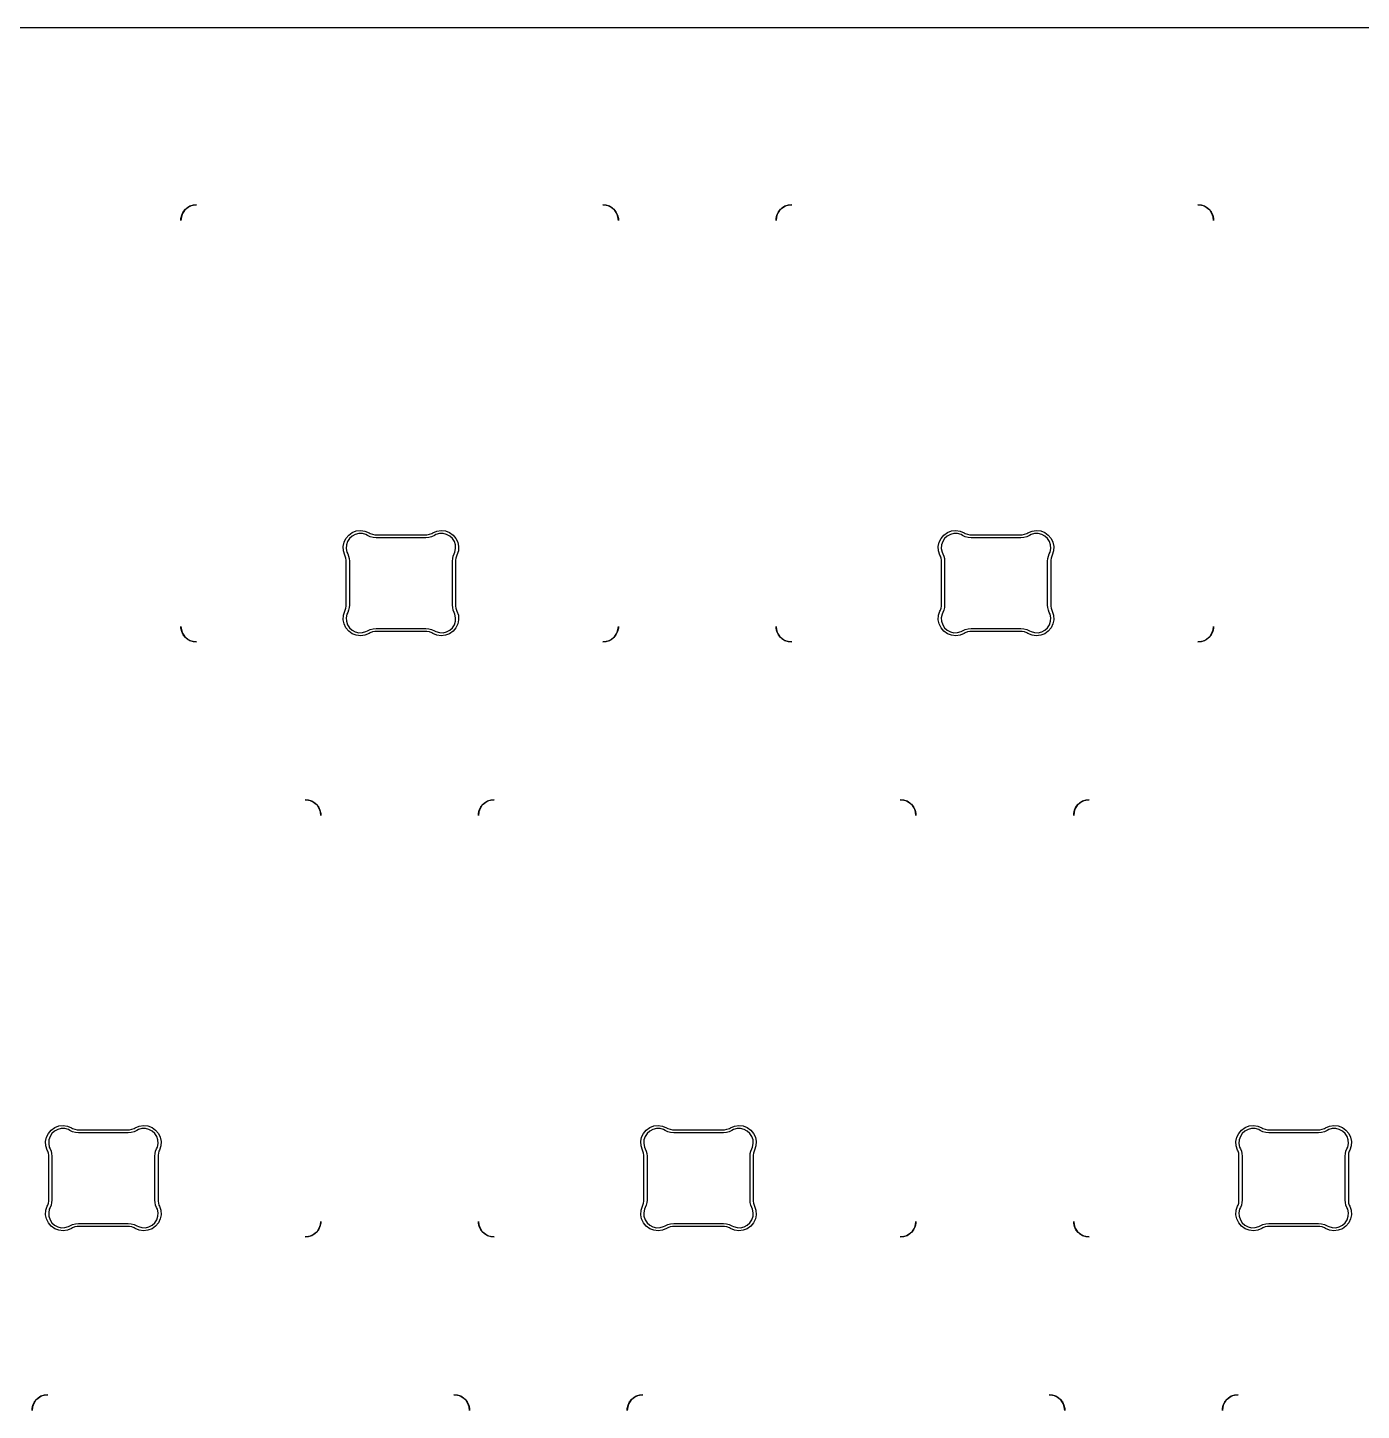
# Model space of a CAD drawing. Header units: inches. Extents: x -0.9 to 12.5, y -6 to -2.
# Drawn here: x 2.439 to 4.12, y -3.772 to -2.029 of the extents above; entities that cross this region are included whole.
import ezdxf

# ---------------------------------------------------------------- set-up
doc = ezdxf.new("R2010")
doc.units = ezdxf.units.IN
doc.header["$MEASUREMENT"] = 0
doc.layers.add('Edge.Cuts', color=40, linetype='CONTINUOUS', true_color=0xfabd2f)

msp = doc.modelspace()

# ---------------------------------------------------------------- linework, layer by layer
at = {"layer": 'Edge.Cuts', "linetype": 'CONTINUOUS'}
for p, q in [((-0.9213, -2.0289), (12.4961, -2.0289)), ((12.4959, -2.0293), (-0.9211, -2.0293)), ((2.6325, -2.2696), (2.6335, -2.2653)), ((2.6344, -2.2633), (2.633, -2.2675)), ((2.6335, -2.2653), (2.6354, -2.2613)), ((2.6368, -2.2596), (2.6344, -2.2633)), ((2.6354, -2.2613), (2.6382, -2.2578)), ((2.6399, -2.2565), (2.6368, -2.2596)), ((2.6382, -2.2578), (2.6416, -2.2551)), ((2.6436, -2.2541), (2.6399, -2.2565)), ((2.6416, -2.2551), (2.6456, -2.2532)), ((2.6478, -2.2527), (2.6436, -2.2541)), ((2.6456, -2.2532), (2.6499, -2.2522)), ((2.6522, -2.2522), (2.6478, -2.2527)), ((2.6499, -2.2522), (2.6522, -2.2522)), ((3.1684, -2.2527), (3.164, -2.2522)), ((3.164, -2.2522), (3.1662, -2.2522)), ((3.1662, -2.2522), (3.1705, -2.2532)), ((3.1725, -2.2541), (3.1684, -2.2527)), ((3.1705, -2.2532), (3.1745, -2.2551)), ((3.1762, -2.2565), (3.1725, -2.2541)), ((3.1745, -2.2551), (3.178, -2.2578)), ((3.1794, -2.2596), (3.1762, -2.2565)), ((3.178, -2.2578), (3.1807, -2.2613)), ((3.1817, -2.2633), (3.1794, -2.2596)), ((3.1807, -2.2613), (3.1827, -2.2653)), ((3.1832, -2.2675), (3.1817, -2.2633)), ((3.1827, -2.2653), (3.1837, -2.2696)), ((3.3825, -2.2696), (3.3835, -2.2653)), ((3.3844, -2.2633), (3.383, -2.2675)), ((3.3835, -2.2653), (3.3854, -2.2613)), ((3.3868, -2.2596), (3.3844, -2.2633)), ((3.3854, -2.2613), (3.3882, -2.2578)), ((3.3899, -2.2565), (3.3868, -2.2596)), ((3.3882, -2.2578), (3.3916, -2.2551)), ((3.3936, -2.2541), (3.3899, -2.2565)), ((3.3916, -2.2551), (3.3956, -2.2532)), ((3.3978, -2.2527), (3.3936, -2.2541)), ((3.3956, -2.2532), (3.3999, -2.2522)), ((3.4022, -2.2522), (3.3978, -2.2527)), ((3.3999, -2.2522), (3.4022, -2.2522)), ((3.9184, -2.2527), (3.914, -2.2522)), ((3.914, -2.2522), (3.9162, -2.2522)), ((3.9162, -2.2522), (3.9205, -2.2532)), ((3.9225, -2.2541), (3.9184, -2.2527)), ((3.9205, -2.2532), (3.9245, -2.2551)), ((3.9262, -2.2565), (3.9225, -2.2541)), ((3.9245, -2.2551), (3.928, -2.2578)), ((3.9294, -2.2596), (3.9262, -2.2565)), ((3.928, -2.2578), (3.9307, -2.2613)), ((3.9317, -2.2633), (3.9294, -2.2596)), ((3.9307, -2.2613), (3.9327, -2.2653)), ((3.9332, -2.2675), (3.9317, -2.2633)), ((3.9327, -2.2653), (3.9337, -2.2696)), ((2.633, -2.2675), (2.6325, -2.2719)), ((2.6325, -2.2719), (2.6325, -2.2696)), ((3.1837, -2.2719), (3.1832, -2.2675)), ((3.1837, -2.2696), (3.1837, -2.2719)), ((3.383, -2.2675), (3.3825, -2.2719)), ((3.3825, -2.2719), (3.3825, -2.2696)), ((3.9337, -2.2719), (3.9332, -2.2675)), ((3.9337, -2.2696), (3.9337, -2.2719)), ((2.8439, -2.6685), (2.8483, -2.6653)), ((2.8483, -2.6653), (2.8535, -2.6633)), ((2.8566, -2.6666), (2.8522, -2.6677)), ((2.8535, -2.6633), (2.859, -2.6627)), ((2.8612, -2.6667), (2.8566, -2.6666)), ((2.859, -2.6627), (2.8644, -2.6635)), ((2.8644, -2.6635), (2.8695, -2.6657)), ((2.8695, -2.6657), (2.8708, -2.6665)), ((2.8708, -2.6665), (2.8738, -2.6676)), ((2.9456, -2.6676), (2.9485, -2.6665)), ((2.9485, -2.6665), (2.9499, -2.6657)), ((2.9499, -2.6657), (2.955, -2.6635)), ((2.955, -2.6635), (2.9604, -2.6627)), ((2.9628, -2.6666), (2.9582, -2.6667)), ((2.9604, -2.6627), (2.9659, -2.6633)), ((2.9672, -2.6677), (2.9628, -2.6666)), ((2.9659, -2.6633), (2.971, -2.6653)), ((2.971, -2.6653), (2.9755, -2.6685)), ((3.5939, -2.6685), (3.5983, -2.6653)), ((3.5983, -2.6653), (3.6035, -2.6633)), ((3.6066, -2.6666), (3.6022, -2.6677)), ((3.6035, -2.6633), (3.609, -2.6627)), ((3.6112, -2.6667), (3.6066, -2.6666)), ((3.609, -2.6627), (3.6144, -2.6635)), ((3.6144, -2.6635), (3.6195, -2.6657)), ((3.6195, -2.6657), (3.6208, -2.6665)), ((3.6208, -2.6665), (3.6238, -2.6676)), ((3.6956, -2.6676), (3.6985, -2.6665)), ((3.6985, -2.6665), (3.6999, -2.6657)), ((3.6999, -2.6657), (3.705, -2.6635)), ((3.705, -2.6635), (3.7104, -2.6627)), ((3.7128, -2.6666), (3.7082, -2.6667)), ((3.7104, -2.6627), (3.7159, -2.6633)), ((3.7172, -2.6677), (3.7128, -2.6666)), ((3.7159, -2.6633), (3.721, -2.6653)), ((3.721, -2.6653), (3.7255, -2.6685)), ((2.8369, -2.6831), (2.838, -2.6777)), ((2.8373, -2.6886), (2.8369, -2.6831)), ((2.838, -2.6777), (2.8403, -2.6727)), ((2.8403, -2.6727), (2.8439, -2.6685)), ((2.841, -2.681), (2.8407, -2.6856)), ((2.8424, -2.6767), (2.841, -2.681)), ((2.8449, -2.6729), (2.8424, -2.6767)), ((2.8482, -2.6698), (2.8449, -2.6729)), ((2.8522, -2.6677), (2.8482, -2.6698)), ((2.8655, -2.6679), (2.8612, -2.6667)), ((2.8675, -2.6691), (2.8655, -2.6679)), ((2.8709, -2.6707), (2.8675, -2.6691)), ((2.8746, -2.6717), (2.8709, -2.6707)), ((2.8738, -2.6676), (2.8768, -2.6681)), ((2.8784, -2.672), (2.8746, -2.6717)), ((2.8768, -2.6681), (2.8784, -2.6681)), ((2.8784, -2.6681), (2.8784, -2.6681)), ((2.8784, -2.6681), (2.941, -2.6681)), ((2.941, -2.672), (2.8784, -2.672)), ((2.8784, -2.672), (2.8784, -2.672)), ((2.941, -2.6681), (2.9425, -2.6681)), ((2.9448, -2.6717), (2.941, -2.672)), ((2.9425, -2.6681), (2.9456, -2.6676)), ((2.9484, -2.6707), (2.9448, -2.6717)), ((2.9519, -2.6691), (2.9484, -2.6707)), ((2.9538, -2.6679), (2.9519, -2.6691)), ((2.9582, -2.6667), (2.9538, -2.6679)), ((2.9712, -2.6698), (2.9672, -2.6677)), ((2.9745, -2.6729), (2.9712, -2.6698)), ((2.977, -2.6767), (2.9745, -2.6729)), ((2.9755, -2.6685), (2.979, -2.6727)), ((2.9784, -2.681), (2.977, -2.6767)), ((2.9786, -2.6856), (2.9784, -2.681)), ((2.979, -2.6727), (2.9814, -2.6777)), ((2.9814, -2.6777), (2.9824, -2.6831)), ((2.9824, -2.6831), (2.9821, -2.6886)), ((3.5869, -2.6831), (3.588, -2.6777)), ((3.5873, -2.6886), (3.5869, -2.6831)), ((3.588, -2.6777), (3.5903, -2.6727)), ((3.5903, -2.6727), (3.5939, -2.6685)), ((3.591, -2.681), (3.5907, -2.6856)), ((3.5924, -2.6767), (3.591, -2.681)), ((3.5949, -2.6729), (3.5924, -2.6767)), ((3.5982, -2.6698), (3.5949, -2.6729)), ((3.6022, -2.6677), (3.5982, -2.6698)), ((3.6155, -2.6679), (3.6112, -2.6667)), ((3.6175, -2.6691), (3.6155, -2.6679)), ((3.6209, -2.6707), (3.6175, -2.6691)), ((3.6246, -2.6717), (3.6209, -2.6707)), ((3.6238, -2.6676), (3.6268, -2.6681)), ((3.6284, -2.672), (3.6246, -2.6717)), ((3.6268, -2.6681), (3.6284, -2.6681)), ((3.6284, -2.6681), (3.6284, -2.6681)), ((3.6284, -2.6681), (3.691, -2.6681)), ((3.691, -2.672), (3.6284, -2.672)), ((3.6284, -2.672), (3.6284, -2.672)), ((3.691, -2.6681), (3.6925, -2.6681)), ((3.6948, -2.6717), (3.691, -2.672)), ((3.6925, -2.6681), (3.6956, -2.6676)), ((3.6984, -2.6707), (3.6948, -2.6717)), ((3.7019, -2.6691), (3.6984, -2.6707)), ((3.7038, -2.6679), (3.7019, -2.6691)), ((3.7082, -2.6667), (3.7038, -2.6679)), ((3.7212, -2.6698), (3.7172, -2.6677)), ((3.7245, -2.6729), (3.7212, -2.6698)), ((3.727, -2.6767), (3.7245, -2.6729)), ((3.7255, -2.6685), (3.729, -2.6727)), ((3.7284, -2.681), (3.727, -2.6767)), ((3.7286, -2.6856), (3.7284, -2.681)), ((3.729, -2.6727), (3.7314, -2.6777)), ((3.7314, -2.6777), (3.7324, -2.6831)), ((3.7324, -2.6831), (3.7321, -2.6886)), ((2.839, -2.6938), (2.8373, -2.6886)), ((2.8396, -2.695), (2.839, -2.6938)), ((2.8404, -2.6975), (2.8396, -2.695)), ((2.8408, -2.7001), (2.8404, -2.6975)), ((2.8407, -2.6856), (2.8416, -2.69)), ((2.8408, -2.7015), (2.8408, -2.7001)), ((2.8408, -2.7568), (2.8408, -2.7015)), ((2.8408, -2.7015), (2.8408, -2.7015)), ((2.8416, -2.69), (2.8426, -2.6921)), ((2.8426, -2.6921), (2.8438, -2.6951)), ((2.8438, -2.6951), (2.8445, -2.6982)), ((2.8445, -2.6982), (2.8447, -2.7015)), ((2.8447, -2.7015), (2.8447, -2.7015)), ((2.8447, -2.7015), (2.8447, -2.7568)), ((2.9746, -2.7015), (2.9749, -2.6982)), ((2.9746, -2.7568), (2.9746, -2.7015)), ((2.9746, -2.7015), (2.9746, -2.7015)), ((2.9749, -2.6982), (2.9756, -2.6951)), ((2.9756, -2.6951), (2.9768, -2.6921)), ((2.9768, -2.6921), (2.9778, -2.69)), ((2.9768, -2.6921), (2.9768, -2.6921)), ((2.9778, -2.69), (2.9786, -2.6856)), ((2.979, -2.6975), (2.9786, -2.7001)), ((2.9786, -2.7001), (2.9786, -2.7015)), ((2.9786, -2.7015), (2.9786, -2.7015)), ((2.9786, -2.7015), (2.9786, -2.7568)), ((2.9798, -2.695), (2.979, -2.6975)), ((2.9803, -2.6938), (2.9798, -2.695)), ((2.9821, -2.6886), (2.9803, -2.6938)), ((2.9803, -2.6938), (2.9803, -2.6938)), ((3.589, -2.6938), (3.5873, -2.6886)), ((3.5896, -2.695), (3.589, -2.6938)), ((3.5904, -2.6975), (3.5896, -2.695)), ((3.5908, -2.7001), (3.5904, -2.6975)), ((3.5907, -2.6856), (3.5916, -2.69)), ((3.5908, -2.7015), (3.5908, -2.7001)), ((3.5908, -2.7568), (3.5908, -2.7015)), ((3.5908, -2.7015), (3.5908, -2.7015)), ((3.5916, -2.69), (3.5926, -2.6921)), ((3.5926, -2.6921), (3.5938, -2.6951)), ((3.5938, -2.6951), (3.5945, -2.6982)), ((3.5945, -2.6982), (3.5947, -2.7015)), ((3.5947, -2.7015), (3.5947, -2.7015)), ((3.5947, -2.7015), (3.5947, -2.7568)), ((3.7246, -2.7015), (3.7249, -2.6982)), ((3.7246, -2.7568), (3.7246, -2.7015)), ((3.7246, -2.7015), (3.7246, -2.7015)), ((3.7249, -2.6982), (3.7256, -2.6951)), ((3.7256, -2.6951), (3.7268, -2.6921)), ((3.7268, -2.6921), (3.7278, -2.69)), ((3.7268, -2.6921), (3.7268, -2.6921)), ((3.7278, -2.69), (3.7286, -2.6856)), ((3.729, -2.6975), (3.7286, -2.7001)), ((3.7286, -2.7001), (3.7286, -2.7015)), ((3.7286, -2.7015), (3.7286, -2.7015)), ((3.7286, -2.7015), (3.7286, -2.7568)), ((3.7298, -2.695), (3.729, -2.6975)), ((3.7303, -2.6938), (3.7298, -2.695)), ((3.7321, -2.6886), (3.7303, -2.6938)), ((3.7303, -2.6938), (3.7303, -2.6938)), ((2.8369, -2.7752), (2.8373, -2.7697)), ((2.8373, -2.7697), (2.839, -2.7645)), ((2.839, -2.7645), (2.8396, -2.7633)), ((2.839, -2.7645), (2.839, -2.7645)), ((2.8396, -2.7633), (2.8404, -2.7608)), ((2.8404, -2.7608), (2.8408, -2.7581)), ((2.8416, -2.7682), (2.8407, -2.7727)), ((2.8408, -2.7581), (2.8408, -2.7568)), ((2.8408, -2.7568), (2.8408, -2.7568)), ((2.8426, -2.7662), (2.8416, -2.7682)), ((2.8438, -2.7632), (2.8426, -2.7662)), ((2.8426, -2.7662), (2.8426, -2.7662)), ((2.8445, -2.76), (2.8438, -2.7632)), ((2.8447, -2.7568), (2.8445, -2.76)), ((2.8447, -2.7568), (2.8447, -2.7568)), ((2.9749, -2.76), (2.9746, -2.7568)), ((2.9756, -2.7632), (2.9749, -2.76)), ((2.9768, -2.7662), (2.9756, -2.7632)), ((2.9778, -2.7682), (2.9768, -2.7662)), ((2.9786, -2.7727), (2.9778, -2.7682)), ((2.9786, -2.7568), (2.9786, -2.7581)), ((2.9786, -2.7581), (2.979, -2.7608)), ((2.979, -2.7608), (2.9798, -2.7633)), ((2.9798, -2.7633), (2.9803, -2.7645)), ((2.9803, -2.7645), (2.9803, -2.7645)), ((2.9803, -2.7645), (2.9821, -2.7697)), ((2.9821, -2.7697), (2.9824, -2.7752)), ((3.5869, -2.7752), (3.5873, -2.7697)), ((3.5873, -2.7697), (3.589, -2.7645)), ((3.589, -2.7645), (3.5896, -2.7633)), ((3.589, -2.7645), (3.589, -2.7645)), ((3.5896, -2.7633), (3.5904, -2.7608)), ((3.5904, -2.7608), (3.5908, -2.7581)), ((3.5916, -2.7682), (3.5907, -2.7727)), ((3.5908, -2.7581), (3.5908, -2.7568)), ((3.5908, -2.7568), (3.5908, -2.7568)), ((3.5926, -2.7662), (3.5916, -2.7682)), ((3.5938, -2.7632), (3.5926, -2.7662)), ((3.5926, -2.7662), (3.5926, -2.7662)), ((3.5945, -2.76), (3.5938, -2.7632)), ((3.5947, -2.7568), (3.5945, -2.76)), ((3.5947, -2.7568), (3.5947, -2.7568)), ((3.7249, -2.76), (3.7246, -2.7568)), ((3.7256, -2.7632), (3.7249, -2.76)), ((3.7268, -2.7662), (3.7256, -2.7632)), ((3.7278, -2.7682), (3.7268, -2.7662)), ((3.7286, -2.7727), (3.7278, -2.7682)), ((3.7286, -2.7568), (3.7286, -2.7581)), ((3.7286, -2.7581), (3.729, -2.7608)), ((3.729, -2.7608), (3.7298, -2.7633)), ((3.7298, -2.7633), (3.7303, -2.7645)), ((3.7303, -2.7645), (3.7303, -2.7645)), ((3.7303, -2.7645), (3.7321, -2.7697)), ((3.7321, -2.7697), (3.7324, -2.7752)), ((2.6325, -2.7859), (2.6325, -2.7837)), ((2.6325, -2.7837), (2.633, -2.788)), ((2.6335, -2.7902), (2.6325, -2.7859)), ((2.633, -2.788), (2.6344, -2.7922)), ((2.838, -2.7806), (2.8369, -2.7752)), ((2.8403, -2.7856), (2.838, -2.7806)), ((2.8439, -2.7898), (2.8403, -2.7856)), ((2.8407, -2.7727), (2.841, -2.7772)), ((2.841, -2.7772), (2.8424, -2.7815)), ((2.8424, -2.7815), (2.8449, -2.7854)), ((2.8449, -2.7854), (2.8482, -2.7884)), ((2.8482, -2.7884), (2.8522, -2.7906)), ((2.8675, -2.7892), (2.8709, -2.7876)), ((2.8709, -2.7876), (2.8746, -2.7866)), ((2.8746, -2.7866), (2.8784, -2.7862)), ((2.8784, -2.7862), (2.941, -2.7862)), ((2.941, -2.7862), (2.9448, -2.7866)), ((2.9448, -2.7866), (2.9484, -2.7876)), ((2.9484, -2.7876), (2.9519, -2.7892)), ((2.9672, -2.7906), (2.9712, -2.7884)), ((2.9712, -2.7884), (2.9745, -2.7854)), ((2.9745, -2.7854), (2.977, -2.7815)), ((2.979, -2.7856), (2.9755, -2.7898)), ((2.977, -2.7815), (2.9784, -2.7772)), ((2.9784, -2.7772), (2.9786, -2.7727)), ((2.9814, -2.7806), (2.979, -2.7856)), ((2.9824, -2.7752), (2.9814, -2.7806)), ((3.1817, -2.7922), (3.1832, -2.788)), ((3.1837, -2.7859), (3.1827, -2.7902)), ((3.1832, -2.788), (3.1837, -2.7837)), ((3.1837, -2.7837), (3.1837, -2.7859)), ((3.3825, -2.7859), (3.3825, -2.7837)), ((3.3825, -2.7837), (3.383, -2.788)), ((3.3835, -2.7902), (3.3825, -2.7859)), ((3.383, -2.788), (3.3844, -2.7922)), ((3.588, -2.7806), (3.5869, -2.7752)), ((3.5903, -2.7856), (3.588, -2.7806)), ((3.5939, -2.7898), (3.5903, -2.7856)), ((3.5907, -2.7727), (3.591, -2.7772)), ((3.591, -2.7772), (3.5924, -2.7815)), ((3.5924, -2.7815), (3.5949, -2.7854)), ((3.5949, -2.7854), (3.5982, -2.7884)), ((3.5982, -2.7884), (3.6022, -2.7906)), ((3.6175, -2.7892), (3.6209, -2.7876)), ((3.6209, -2.7876), (3.6246, -2.7866)), ((3.6246, -2.7866), (3.6284, -2.7862)), ((3.6284, -2.7862), (3.691, -2.7862)), ((3.691, -2.7862), (3.6948, -2.7866)), ((3.6948, -2.7866), (3.6984, -2.7876)), ((3.6984, -2.7876), (3.7019, -2.7892)), ((3.7172, -2.7906), (3.7212, -2.7884)), ((3.7212, -2.7884), (3.7245, -2.7854)), ((3.7245, -2.7854), (3.727, -2.7815)), ((3.729, -2.7856), (3.7255, -2.7898)), ((3.727, -2.7815), (3.7284, -2.7772)), ((3.7284, -2.7772), (3.7286, -2.7727)), ((3.7314, -2.7806), (3.729, -2.7856)), ((3.7324, -2.7752), (3.7314, -2.7806)), ((3.9317, -2.7922), (3.9332, -2.788)), ((3.9337, -2.7859), (3.9327, -2.7902)), ((3.9332, -2.788), (3.9337, -2.7837)), ((3.9337, -2.7837), (3.9337, -2.7859)), ((2.6354, -2.7942), (2.6335, -2.7902)), ((2.6344, -2.7922), (2.6368, -2.7959)), ((2.6382, -2.7977), (2.6354, -2.7942)), ((2.6368, -2.7959), (2.6399, -2.7991)), ((2.6416, -2.8004), (2.6382, -2.7977)), ((2.6399, -2.7991), (2.6436, -2.8014)), ((2.6456, -2.8024), (2.6416, -2.8004)), ((2.6436, -2.8014), (2.6478, -2.8029)), ((2.6499, -2.8033), (2.6456, -2.8024)), ((2.6478, -2.8029), (2.6522, -2.8033)), ((2.6522, -2.8033), (2.6499, -2.8033)), ((2.8483, -2.793), (2.8439, -2.7898)), ((2.8535, -2.7949), (2.8483, -2.793)), ((2.8522, -2.7906), (2.8566, -2.7916)), ((2.859, -2.7955), (2.8535, -2.7949)), ((2.8566, -2.7916), (2.8612, -2.7915)), ((2.8644, -2.7947), (2.859, -2.7955)), ((2.8612, -2.7915), (2.8655, -2.7903)), ((2.8695, -2.7926), (2.8644, -2.7947)), ((2.8655, -2.7903), (2.8675, -2.7892)), ((2.8675, -2.7892), (2.8675, -2.7892)), ((2.8708, -2.7918), (2.8695, -2.7926)), ((2.8695, -2.7926), (2.8695, -2.7926)), ((2.8738, -2.7907), (2.8708, -2.7918)), ((2.8768, -2.7902), (2.8738, -2.7907)), ((2.8784, -2.7902), (2.8768, -2.7902)), ((2.941, -2.7902), (2.8784, -2.7902)), ((2.9425, -2.7902), (2.941, -2.7902)), ((2.9456, -2.7907), (2.9425, -2.7902)), ((2.9485, -2.7918), (2.9456, -2.7907)), ((2.9499, -2.7926), (2.9485, -2.7918)), ((2.955, -2.7947), (2.9499, -2.7926)), ((2.9519, -2.7892), (2.9538, -2.7903)), ((2.9538, -2.7903), (2.9582, -2.7915)), ((2.9604, -2.7955), (2.955, -2.7947)), ((2.9582, -2.7915), (2.9628, -2.7916)), ((2.9659, -2.7949), (2.9604, -2.7955)), ((2.9628, -2.7916), (2.9672, -2.7906)), ((2.971, -2.793), (2.9659, -2.7949)), ((2.9755, -2.7898), (2.971, -2.793)), ((3.164, -2.8033), (3.1684, -2.8029)), ((3.1662, -2.8033), (3.164, -2.8033)), ((3.1705, -2.8024), (3.1662, -2.8033)), ((3.1684, -2.8029), (3.1725, -2.8014)), ((3.1745, -2.8004), (3.1705, -2.8024)), ((3.1725, -2.8014), (3.1762, -2.7991)), ((3.178, -2.7977), (3.1745, -2.8004)), ((3.1762, -2.7991), (3.1794, -2.7959)), ((3.1807, -2.7942), (3.178, -2.7977)), ((3.1794, -2.7959), (3.1817, -2.7922)), ((3.1827, -2.7902), (3.1807, -2.7942)), ((3.3854, -2.7942), (3.3835, -2.7902)), ((3.3844, -2.7922), (3.3868, -2.7959)), ((3.3882, -2.7977), (3.3854, -2.7942)), ((3.3868, -2.7959), (3.3899, -2.7991)), ((3.3916, -2.8004), (3.3882, -2.7977)), ((3.3899, -2.7991), (3.3936, -2.8014)), ((3.3956, -2.8024), (3.3916, -2.8004)), ((3.3936, -2.8014), (3.3978, -2.8029)), ((3.3999, -2.8033), (3.3956, -2.8024)), ((3.3978, -2.8029), (3.4022, -2.8033)), ((3.4022, -2.8033), (3.3999, -2.8033)), ((3.5983, -2.793), (3.5939, -2.7898)), ((3.6035, -2.7949), (3.5983, -2.793)), ((3.6022, -2.7906), (3.6066, -2.7916)), ((3.609, -2.7955), (3.6035, -2.7949)), ((3.6066, -2.7916), (3.6112, -2.7915)), ((3.6144, -2.7947), (3.609, -2.7955)), ((3.6112, -2.7915), (3.6155, -2.7903)), ((3.6195, -2.7926), (3.6144, -2.7947)), ((3.6155, -2.7903), (3.6175, -2.7892)), ((3.6175, -2.7892), (3.6175, -2.7892)), ((3.6208, -2.7918), (3.6195, -2.7926)), ((3.6195, -2.7926), (3.6195, -2.7926)), ((3.6238, -2.7907), (3.6208, -2.7918)), ((3.6268, -2.7902), (3.6238, -2.7907)), ((3.6284, -2.7902), (3.6268, -2.7902)), ((3.691, -2.7902), (3.6284, -2.7902)), ((3.6925, -2.7902), (3.691, -2.7902)), ((3.6956, -2.7907), (3.6925, -2.7902)), ((3.6985, -2.7918), (3.6956, -2.7907)), ((3.6999, -2.7926), (3.6985, -2.7918)), ((3.705, -2.7947), (3.6999, -2.7926)), ((3.7019, -2.7892), (3.7038, -2.7903)), ((3.7038, -2.7903), (3.7082, -2.7915)), ((3.7104, -2.7955), (3.705, -2.7947)), ((3.7082, -2.7915), (3.7128, -2.7916)), ((3.7159, -2.7949), (3.7104, -2.7955)), ((3.7128, -2.7916), (3.7172, -2.7906)), ((3.721, -2.793), (3.7159, -2.7949)), ((3.7255, -2.7898), (3.721, -2.793)), ((3.914, -2.8033), (3.9184, -2.8029)), ((3.9162, -2.8033), (3.914, -2.8033)), ((3.9205, -2.8024), (3.9162, -2.8033)), ((3.9184, -2.8029), (3.9225, -2.8014)), ((3.9245, -2.8004), (3.9205, -2.8024)), ((3.9225, -2.8014), (3.9262, -2.7991)), ((3.928, -2.7977), (3.9245, -2.8004)), ((3.9262, -2.7991), (3.9294, -2.7959)), ((3.9307, -2.7942), (3.928, -2.7977)), ((3.9294, -2.7959), (3.9317, -2.7922)), ((3.9327, -2.7902), (3.9307, -2.7942)), ((2.7934, -3.0027), (2.789, -3.0022)), ((2.789, -3.0022), (2.7912, -3.0022)), ((2.7912, -3.0022), (2.7955, -3.0032)), ((2.7975, -3.0041), (2.7934, -3.0027)), ((2.7955, -3.0032), (2.7995, -3.0051)), ((2.8012, -3.0065), (2.7975, -3.0041)), ((2.7995, -3.0051), (2.803, -3.0078)), ((2.8044, -3.0096), (2.8012, -3.0065)), ((2.803, -3.0078), (2.8057, -3.0113)), ((2.8067, -3.0133), (2.8044, -3.0096)), ((2.8057, -3.0113), (2.8077, -3.0153)), ((2.8082, -3.0175), (2.8067, -3.0133)), ((3.0094, -3.0133), (3.008, -3.0175)), ((3.0085, -3.0153), (3.0104, -3.0113)), ((3.0118, -3.0096), (3.0094, -3.0133)), ((3.0104, -3.0113), (3.0132, -3.0078)), ((3.0149, -3.0065), (3.0118, -3.0096)), ((3.0132, -3.0078), (3.0166, -3.0051)), ((3.0186, -3.0041), (3.0149, -3.0065)), ((3.0166, -3.0051), (3.0206, -3.0032)), ((3.0228, -3.0027), (3.0186, -3.0041)), ((3.0206, -3.0032), (3.0249, -3.0022)), ((3.0272, -3.0022), (3.0228, -3.0027)), ((3.0249, -3.0022), (3.0272, -3.0022)), ((3.5434, -3.0027), (3.539, -3.0022)), ((3.539, -3.0022), (3.5412, -3.0022)), ((3.5412, -3.0022), (3.5455, -3.0032)), ((3.5475, -3.0041), (3.5434, -3.0027)), ((3.5455, -3.0032), (3.5495, -3.0051)), ((3.5512, -3.0065), (3.5475, -3.0041)), ((3.5495, -3.0051), (3.553, -3.0078)), ((3.5544, -3.0096), (3.5512, -3.0065)), ((3.553, -3.0078), (3.5557, -3.0113)), ((3.5567, -3.0133), (3.5544, -3.0096)), ((3.5557, -3.0113), (3.5577, -3.0153)), ((3.5582, -3.0175), (3.5567, -3.0133)), ((3.7594, -3.0133), (3.758, -3.0175)), ((3.7585, -3.0153), (3.7604, -3.0113)), ((3.7618, -3.0096), (3.7594, -3.0133)), ((3.7604, -3.0113), (3.7632, -3.0078)), ((3.7649, -3.0065), (3.7618, -3.0096)), ((3.7632, -3.0078), (3.7666, -3.0051)), ((3.7686, -3.0041), (3.7649, -3.0065)), ((3.7666, -3.0051), (3.7706, -3.0032)), ((3.7728, -3.0027), (3.7686, -3.0041)), ((3.7706, -3.0032), (3.7749, -3.0022)), ((3.7772, -3.0022), (3.7728, -3.0027)), ((3.7749, -3.0022), (3.7772, -3.0022)), ((2.8077, -3.0153), (2.8087, -3.0196)), ((2.8087, -3.0219), (2.8082, -3.0175)), ((2.8087, -3.0196), (2.8087, -3.0219)), ((3.0075, -3.0196), (3.0085, -3.0153)), ((3.008, -3.0175), (3.0075, -3.0219)), ((3.0075, -3.0219), (3.0075, -3.0196)), ((3.5577, -3.0153), (3.5587, -3.0196)), ((3.5587, -3.0219), (3.5582, -3.0175)), ((3.5587, -3.0196), (3.5587, -3.0219)), ((3.7575, -3.0196), (3.7585, -3.0153)), ((3.758, -3.0175), (3.7575, -3.0219)), ((3.7575, -3.0219), (3.7575, -3.0196)), ((2.4689, -3.4185), (2.4734, -3.4153)), ((2.4734, -3.4153), (2.4785, -3.4133)), ((2.4785, -3.4133), (2.484, -3.4127)), ((2.484, -3.4127), (2.4894, -3.4135)), ((2.4894, -3.4135), (2.4945, -3.4157)), ((2.4945, -3.4157), (2.4959, -3.4165)), ((2.5736, -3.4165), (2.5749, -3.4157)), ((2.5749, -3.4157), (2.58, -3.4135)), ((2.58, -3.4135), (2.5854, -3.4127)), ((2.5854, -3.4127), (2.5909, -3.4133)), ((2.5909, -3.4133), (2.5961, -3.4153)), ((2.5961, -3.4153), (2.6006, -3.4185)), ((3.2189, -3.4185), (3.2234, -3.4153)), ((3.2234, -3.4153), (3.2285, -3.4133)), ((3.2285, -3.4133), (3.234, -3.4127)), ((3.234, -3.4127), (3.2394, -3.4135)), ((3.2394, -3.4135), (3.2445, -3.4157)), ((3.2445, -3.4157), (3.2459, -3.4165)), ((3.3236, -3.4165), (3.3249, -3.4157)), ((3.3249, -3.4157), (3.33, -3.4135)), ((3.33, -3.4135), (3.3354, -3.4127)), ((3.3354, -3.4127), (3.3409, -3.4133)), ((3.3409, -3.4133), (3.3461, -3.4153)), ((3.3461, -3.4153), (3.3506, -3.4185)), ((3.9689, -3.4185), (3.9734, -3.4153)), ((3.9734, -3.4153), (3.9785, -3.4133)), ((3.9785, -3.4133), (3.984, -3.4127)), ((3.984, -3.4127), (3.9894, -3.4135)), ((3.9894, -3.4135), (3.9945, -3.4157)), ((3.9945, -3.4157), (3.9959, -3.4165)), ((4.0736, -3.4165), (4.0749, -3.4157)), ((4.0749, -3.4157), (4.08, -3.4135)), ((4.08, -3.4135), (4.0854, -3.4127)), ((4.0854, -3.4127), (4.0909, -3.4133)), ((4.0909, -3.4133), (4.0961, -3.4153)), ((4.0961, -3.4153), (4.1006, -3.4185)), ((2.462, -3.4331), (2.463, -3.4277)), ((2.4623, -3.4386), (2.462, -3.4331)), ((2.463, -3.4277), (2.4654, -3.4227)), ((2.4654, -3.4227), (2.4689, -3.4185)), ((2.466, -3.431), (2.4658, -3.4356)), ((2.4675, -3.4267), (2.466, -3.431)), ((2.4699, -3.4229), (2.4675, -3.4267)), ((2.4732, -3.4198), (2.4699, -3.4229)), ((2.4772, -3.4177), (2.4732, -3.4198)), ((2.4817, -3.4166), (2.4772, -3.4177)), ((2.4862, -3.4167), (2.4817, -3.4166)), ((2.4906, -3.4179), (2.4862, -3.4167)), ((2.4925, -3.4191), (2.4906, -3.4179)), ((2.496, -3.4207), (2.4925, -3.4191)), ((2.4959, -3.4165), (2.4988, -3.4176)), ((2.4996, -3.4217), (2.496, -3.4207)), ((2.4988, -3.4176), (2.5019, -3.4181)), ((2.5034, -3.422), (2.4996, -3.4217)), ((2.5019, -3.4181), (2.5034, -3.4181)), ((2.5034, -3.4181), (2.5034, -3.4181)), ((2.5034, -3.4181), (2.566, -3.4181)), ((2.566, -3.422), (2.5034, -3.422)), ((2.5034, -3.422), (2.5034, -3.422)), ((2.566, -3.4181), (2.5676, -3.4181)), ((2.5698, -3.4217), (2.566, -3.422)), ((2.5676, -3.4181), (2.5706, -3.4176)), ((2.5735, -3.4207), (2.5698, -3.4217)), ((2.5706, -3.4176), (2.5736, -3.4165)), ((2.5769, -3.4191), (2.5735, -3.4207)), ((2.5789, -3.4179), (2.5769, -3.4191)), ((2.5833, -3.4167), (2.5789, -3.4179)), ((2.5878, -3.4166), (2.5833, -3.4167)), ((2.5922, -3.4177), (2.5878, -3.4166)), ((2.5962, -3.4198), (2.5922, -3.4177)), ((2.5995, -3.4229), (2.5962, -3.4198)), ((2.602, -3.4267), (2.5995, -3.4229)), ((2.6006, -3.4185), (2.6041, -3.4227)), ((2.6034, -3.431), (2.602, -3.4267)), ((2.6037, -3.4356), (2.6034, -3.431)), ((2.6041, -3.4227), (2.6064, -3.4277)), ((2.6064, -3.4277), (2.6075, -3.4331)), ((2.6075, -3.4331), (2.6071, -3.4386)), ((3.212, -3.4331), (3.213, -3.4277)), ((3.2123, -3.4386), (3.212, -3.4331)), ((3.213, -3.4277), (3.2154, -3.4227)), ((3.2154, -3.4227), (3.2189, -3.4185)), ((3.216, -3.431), (3.2158, -3.4356)), ((3.2175, -3.4267), (3.216, -3.431)), ((3.2199, -3.4229), (3.2175, -3.4267)), ((3.2232, -3.4198), (3.2199, -3.4229)), ((3.2272, -3.4177), (3.2232, -3.4198)), ((3.2317, -3.4166), (3.2272, -3.4177)), ((3.2362, -3.4167), (3.2317, -3.4166)), ((3.2406, -3.4179), (3.2362, -3.4167)), ((3.2425, -3.4191), (3.2406, -3.4179)), ((3.246, -3.4207), (3.2425, -3.4191)), ((3.2459, -3.4165), (3.2488, -3.4176)), ((3.2496, -3.4217), (3.246, -3.4207)), ((3.2488, -3.4176), (3.2519, -3.4181)), ((3.2534, -3.422), (3.2496, -3.4217)), ((3.2519, -3.4181), (3.2534, -3.4181)), ((3.2534, -3.4181), (3.2534, -3.4181)), ((3.2534, -3.4181), (3.316, -3.4181)), ((3.316, -3.422), (3.2534, -3.422)), ((3.2534, -3.422), (3.2534, -3.422)), ((3.316, -3.4181), (3.3176, -3.4181)), ((3.3198, -3.4217), (3.316, -3.422)), ((3.3176, -3.4181), (3.3206, -3.4176)), ((3.3235, -3.4207), (3.3198, -3.4217)), ((3.3206, -3.4176), (3.3236, -3.4165)), ((3.3269, -3.4191), (3.3235, -3.4207)), ((3.3289, -3.4179), (3.3269, -3.4191)), ((3.3333, -3.4167), (3.3289, -3.4179)), ((3.3378, -3.4166), (3.3333, -3.4167)), ((3.3422, -3.4177), (3.3378, -3.4166)), ((3.3462, -3.4198), (3.3422, -3.4177)), ((3.3495, -3.4229), (3.3462, -3.4198)), ((3.352, -3.4267), (3.3495, -3.4229)), ((3.3506, -3.4185), (3.3541, -3.4227)), ((3.3534, -3.431), (3.352, -3.4267)), ((3.3537, -3.4356), (3.3534, -3.431)), ((3.3541, -3.4227), (3.3564, -3.4277)), ((3.3564, -3.4277), (3.3575, -3.4331)), ((3.3575, -3.4331), (3.3571, -3.4386)), ((3.962, -3.4331), (3.963, -3.4277)), ((3.9623, -3.4386), (3.962, -3.4331)), ((3.963, -3.4277), (3.9654, -3.4227)), ((3.9654, -3.4227), (3.9689, -3.4185)), ((3.966, -3.431), (3.9658, -3.4356)), ((3.9675, -3.4267), (3.966, -3.431)), ((3.9699, -3.4229), (3.9675, -3.4267)), ((3.9732, -3.4198), (3.9699, -3.4229)), ((3.9772, -3.4177), (3.9732, -3.4198)), ((3.9817, -3.4166), (3.9772, -3.4177)), ((3.9862, -3.4167), (3.9817, -3.4166)), ((3.9906, -3.4179), (3.9862, -3.4167)), ((3.9925, -3.4191), (3.9906, -3.4179)), ((3.996, -3.4207), (3.9925, -3.4191)), ((3.9959, -3.4165), (3.9988, -3.4176)), ((3.9996, -3.4217), (3.996, -3.4207)), ((3.9988, -3.4176), (4.0019, -3.4181)), ((4.0034, -3.422), (3.9996, -3.4217)), ((4.0019, -3.4181), (4.0034, -3.4181)), ((4.0034, -3.4181), (4.0034, -3.4181)), ((4.0034, -3.4181), (4.066, -3.4181)), ((4.066, -3.422), (4.0034, -3.422)), ((4.0034, -3.422), (4.0034, -3.422)), ((4.066, -3.4181), (4.0676, -3.4181)), ((4.0698, -3.4217), (4.066, -3.422)), ((4.0676, -3.4181), (4.0706, -3.4176)), ((4.0735, -3.4207), (4.0698, -3.4217)), ((4.0706, -3.4176), (4.0736, -3.4165)), ((4.0769, -3.4191), (4.0735, -3.4207)), ((4.0789, -3.4179), (4.0769, -3.4191)), ((4.0833, -3.4167), (4.0789, -3.4179)), ((4.0878, -3.4166), (4.0833, -3.4167)), ((4.0922, -3.4177), (4.0878, -3.4166)), ((4.0962, -3.4198), (4.0922, -3.4177)), ((4.0995, -3.4229), (4.0962, -3.4198)), ((4.102, -3.4267), (4.0995, -3.4229)), ((4.1006, -3.4185), (4.1041, -3.4227)), ((4.1034, -3.431), (4.102, -3.4267)), ((4.1037, -3.4356), (4.1034, -3.431)), ((4.1041, -3.4227), (4.1064, -3.4277)), ((4.1064, -3.4277), (4.1075, -3.4331)), ((4.1075, -3.4331), (4.1071, -3.4386)), ((2.4641, -3.4438), (2.4623, -3.4386)), ((2.4646, -3.445), (2.4641, -3.4438)), ((2.4654, -3.4475), (2.4646, -3.445)), ((2.4658, -3.4501), (2.4654, -3.4475)), ((2.4658, -3.4356), (2.4666, -3.44)), ((2.4658, -3.4515), (2.4658, -3.4501)), ((2.4666, -3.44), (2.4676, -3.4421)), ((2.4676, -3.4421), (2.4688, -3.4451)), ((2.4688, -3.4451), (2.4695, -3.4482)), ((2.4695, -3.4482), (2.4698, -3.4515)), ((2.5997, -3.4515), (2.5999, -3.4482)), ((2.5999, -3.4482), (2.6006, -3.4451)), ((2.6006, -3.4451), (2.6018, -3.4421)), ((2.6018, -3.4421), (2.6028, -3.44)), ((2.6018, -3.4421), (2.6018, -3.4421)), ((2.6028, -3.44), (2.6037, -3.4356)), ((2.604, -3.4475), (2.6036, -3.4501)), ((2.6036, -3.4501), (2.6036, -3.4515)), ((2.6048, -3.445), (2.604, -3.4475)), ((2.6054, -3.4438), (2.6048, -3.445)), ((2.6071, -3.4386), (2.6054, -3.4438)), ((2.6054, -3.4438), (2.6054, -3.4438)), ((3.2141, -3.4438), (3.2123, -3.4386)), ((3.2146, -3.445), (3.2141, -3.4438)), ((3.2154, -3.4475), (3.2146, -3.445)), ((3.2158, -3.4501), (3.2154, -3.4475)), ((3.2158, -3.4356), (3.2166, -3.44)), ((3.2158, -3.4515), (3.2158, -3.4501)), ((3.2166, -3.44), (3.2176, -3.4421)), ((3.2176, -3.4421), (3.2188, -3.4451)), ((3.2188, -3.4451), (3.2195, -3.4482)), ((3.2195, -3.4482), (3.2198, -3.4515)), ((3.3497, -3.4515), (3.3499, -3.4482)), ((3.3499, -3.4482), (3.3506, -3.4451)), ((3.3506, -3.4451), (3.3518, -3.4421)), ((3.3518, -3.4421), (3.3528, -3.44)), ((3.3518, -3.4421), (3.3518, -3.4421)), ((3.3528, -3.44), (3.3537, -3.4356)), ((3.354, -3.4475), (3.3536, -3.4501)), ((3.3536, -3.4501), (3.3536, -3.4515)), ((3.3548, -3.445), (3.354, -3.4475)), ((3.3554, -3.4438), (3.3548, -3.445)), ((3.3571, -3.4386), (3.3554, -3.4438)), ((3.3554, -3.4438), (3.3554, -3.4438)), ((3.9641, -3.4438), (3.9623, -3.4386)), ((3.9646, -3.445), (3.9641, -3.4438)), ((3.9654, -3.4475), (3.9646, -3.445)), ((3.9658, -3.4501), (3.9654, -3.4475)), ((3.9658, -3.4356), (3.9666, -3.44)), ((3.9658, -3.4515), (3.9658, -3.4501)), ((3.9666, -3.44), (3.9676, -3.4421)), ((3.9676, -3.4421), (3.9688, -3.4451)), ((3.9688, -3.4451), (3.9695, -3.4482)), ((3.9695, -3.4482), (3.9698, -3.4515)), ((4.0997, -3.4515), (4.0999, -3.4482)), ((4.0999, -3.4482), (4.1006, -3.4451)), ((4.1006, -3.4451), (4.1018, -3.4421)), ((4.1018, -3.4421), (4.1028, -3.44)), ((4.1018, -3.4421), (4.1018, -3.4421)), ((4.1028, -3.44), (4.1037, -3.4356)), ((4.104, -3.4475), (4.1036, -3.4501)), ((4.1036, -3.4501), (4.1036, -3.4515)), ((4.1048, -3.445), (4.104, -3.4475)), ((4.1054, -3.4438), (4.1048, -3.445)), ((4.1071, -3.4386), (4.1054, -3.4438)), ((4.1054, -3.4438), (4.1054, -3.4438)), ((2.4658, -3.5068), (2.4658, -3.4515)), ((2.4658, -3.4515), (2.4658, -3.4515)), ((2.4698, -3.4515), (2.4698, -3.4515)), ((2.4698, -3.4515), (2.4698, -3.5068)), ((2.5997, -3.5068), (2.5997, -3.4515)), ((2.5997, -3.4515), (2.5997, -3.4515)), ((2.6036, -3.4515), (2.6036, -3.4515)), ((2.6036, -3.4515), (2.6036, -3.5068)), ((3.2158, -3.5068), (3.2158, -3.4515)), ((3.2158, -3.4515), (3.2158, -3.4515)), ((3.2198, -3.4515), (3.2198, -3.4515)), ((3.2198, -3.4515), (3.2198, -3.5068)), ((3.3497, -3.5068), (3.3497, -3.4515)), ((3.3497, -3.4515), (3.3497, -3.4515)), ((3.3536, -3.4515), (3.3536, -3.4515)), ((3.3536, -3.4515), (3.3536, -3.5068)), ((3.9658, -3.5068), (3.9658, -3.4515)), ((3.9658, -3.4515), (3.9658, -3.4515)), ((3.9698, -3.4515), (3.9698, -3.4515)), ((3.9698, -3.4515), (3.9698, -3.5068)), ((4.0997, -3.5068), (4.0997, -3.4515)), ((4.0997, -3.4515), (4.0997, -3.4515)), ((4.1036, -3.4515), (4.1036, -3.4515)), ((4.1036, -3.4515), (4.1036, -3.5068)), ((2.462, -3.5252), (2.4623, -3.5197)), ((2.4623, -3.5197), (2.4641, -3.5145)), ((2.4641, -3.5145), (2.4646, -3.5133)), ((2.4641, -3.5145), (2.4641, -3.5145)), ((2.4646, -3.5133), (2.4654, -3.5108)), ((2.4654, -3.5108), (2.4658, -3.5081)), ((2.4658, -3.5081), (2.4658, -3.5068)), ((2.4658, -3.5068), (2.4658, -3.5068)), ((2.4666, -3.5182), (2.4658, -3.5227)), ((2.4676, -3.5162), (2.4666, -3.5182)), ((2.4688, -3.5132), (2.4676, -3.5162)), ((2.4676, -3.5162), (2.4676, -3.5162)), ((2.4695, -3.51), (2.4688, -3.5132)), ((2.4698, -3.5068), (2.4695, -3.51)), ((2.4698, -3.5068), (2.4698, -3.5068)), ((2.5999, -3.51), (2.5997, -3.5068)), ((2.6006, -3.5132), (2.5999, -3.51)), ((2.6018, -3.5162), (2.6006, -3.5132)), ((2.6028, -3.5182), (2.6018, -3.5162)), ((2.6037, -3.5227), (2.6028, -3.5182)), ((2.6036, -3.5068), (2.6036, -3.5081)), ((2.6036, -3.5081), (2.604, -3.5108)), ((2.604, -3.5108), (2.6048, -3.5133)), ((2.6048, -3.5133), (2.6054, -3.5145)), ((2.6054, -3.5145), (2.6054, -3.5145)), ((2.6054, -3.5145), (2.6071, -3.5197)), ((2.6071, -3.5197), (2.6075, -3.5252)), ((3.212, -3.5252), (3.2123, -3.5197)), ((3.2123, -3.5197), (3.2141, -3.5145)), ((3.2141, -3.5145), (3.2146, -3.5133)), ((3.2141, -3.5145), (3.2141, -3.5145)), ((3.2146, -3.5133), (3.2154, -3.5108)), ((3.2154, -3.5108), (3.2158, -3.5081)), ((3.2158, -3.5081), (3.2158, -3.5068)), ((3.2158, -3.5068), (3.2158, -3.5068)), ((3.2166, -3.5182), (3.2158, -3.5227)), ((3.2176, -3.5162), (3.2166, -3.5182)), ((3.2188, -3.5132), (3.2176, -3.5162)), ((3.2176, -3.5162), (3.2176, -3.5162)), ((3.2195, -3.51), (3.2188, -3.5132)), ((3.2198, -3.5068), (3.2195, -3.51)), ((3.2198, -3.5068), (3.2198, -3.5068)), ((3.3499, -3.51), (3.3497, -3.5068)), ((3.3506, -3.5132), (3.3499, -3.51)), ((3.3518, -3.5162), (3.3506, -3.5132)), ((3.3528, -3.5182), (3.3518, -3.5162)), ((3.3537, -3.5227), (3.3528, -3.5182)), ((3.3536, -3.5068), (3.3536, -3.5081)), ((3.3536, -3.5081), (3.354, -3.5108)), ((3.354, -3.5108), (3.3548, -3.5133)), ((3.3548, -3.5133), (3.3554, -3.5145)), ((3.3554, -3.5145), (3.3554, -3.5145)), ((3.3554, -3.5145), (3.3571, -3.5197)), ((3.3571, -3.5197), (3.3575, -3.5252)), ((3.962, -3.5252), (3.9623, -3.5197)), ((3.9623, -3.5197), (3.9641, -3.5145)), ((3.9641, -3.5145), (3.9646, -3.5133)), ((3.9641, -3.5145), (3.9641, -3.5145)), ((3.9646, -3.5133), (3.9654, -3.5108)), ((3.9654, -3.5108), (3.9658, -3.5081)), ((3.9658, -3.5081), (3.9658, -3.5068)), ((3.9658, -3.5068), (3.9658, -3.5068)), ((3.9666, -3.5182), (3.9658, -3.5227)), ((3.9676, -3.5162), (3.9666, -3.5182)), ((3.9688, -3.5132), (3.9676, -3.5162)), ((3.9676, -3.5162), (3.9676, -3.5162)), ((3.9695, -3.51), (3.9688, -3.5132)), ((3.9698, -3.5068), (3.9695, -3.51)), ((3.9698, -3.5068), (3.9698, -3.5068)), ((4.0999, -3.51), (4.0997, -3.5068)), ((4.1006, -3.5132), (4.0999, -3.51)), ((4.1018, -3.5162), (4.1006, -3.5132)), ((4.1028, -3.5182), (4.1018, -3.5162)), ((4.1037, -3.5227), (4.1028, -3.5182)), ((4.1036, -3.5068), (4.1036, -3.5081)), ((4.1036, -3.5081), (4.104, -3.5108)), ((4.104, -3.5108), (4.1048, -3.5133)), ((4.1048, -3.5133), (4.1054, -3.5145)), ((4.1054, -3.5145), (4.1054, -3.5145)), ((4.1054, -3.5145), (4.1071, -3.5197)), ((4.1071, -3.5197), (4.1075, -3.5252)), ((2.463, -3.5306), (2.462, -3.5252)), ((2.4654, -3.5356), (2.463, -3.5306)), ((2.4689, -3.5398), (2.4654, -3.5356)), ((2.4658, -3.5227), (2.466, -3.5272)), ((2.466, -3.5272), (2.4675, -3.5315)), ((2.4675, -3.5315), (2.4699, -3.5354)), ((2.4699, -3.5354), (2.4732, -3.5384)), ((2.4925, -3.5392), (2.496, -3.5376)), ((2.496, -3.5376), (2.4996, -3.5366)), ((2.4996, -3.5366), (2.5034, -3.5362)), ((2.5034, -3.5362), (2.566, -3.5362)), ((2.566, -3.5362), (2.5698, -3.5366)), ((2.5698, -3.5366), (2.5735, -3.5376)), ((2.5735, -3.5376), (2.5769, -3.5392)), ((2.5962, -3.5384), (2.5995, -3.5354)), ((2.5995, -3.5354), (2.602, -3.5315)), ((2.6041, -3.5356), (2.6006, -3.5398)), ((2.602, -3.5315), (2.6034, -3.5272)), ((2.6034, -3.5272), (2.6037, -3.5227)), ((2.6064, -3.5306), (2.6041, -3.5356)), ((2.6075, -3.5252), (2.6064, -3.5306)), ((2.8067, -3.5422), (2.8082, -3.538)), ((2.8087, -3.5359), (2.8077, -3.5402)), ((2.8082, -3.538), (2.8087, -3.5337)), ((2.8087, -3.5337), (2.8087, -3.5359)), ((3.0075, -3.5359), (3.0075, -3.5337)), ((3.0075, -3.5337), (3.008, -3.538)), ((3.0085, -3.5402), (3.0075, -3.5359)), ((3.008, -3.538), (3.0094, -3.5422)), ((3.213, -3.5306), (3.212, -3.5252)), ((3.2154, -3.5356), (3.213, -3.5306)), ((3.2189, -3.5398), (3.2154, -3.5356)), ((3.2158, -3.5227), (3.216, -3.5272)), ((3.216, -3.5272), (3.2175, -3.5315)), ((3.2175, -3.5315), (3.2199, -3.5354)), ((3.2199, -3.5354), (3.2232, -3.5384)), ((3.2425, -3.5392), (3.246, -3.5376)), ((3.246, -3.5376), (3.2496, -3.5366)), ((3.2496, -3.5366), (3.2534, -3.5362)), ((3.2534, -3.5362), (3.316, -3.5362)), ((3.316, -3.5362), (3.3198, -3.5366)), ((3.3198, -3.5366), (3.3235, -3.5376)), ((3.3235, -3.5376), (3.3269, -3.5392)), ((3.3462, -3.5384), (3.3495, -3.5354)), ((3.3495, -3.5354), (3.352, -3.5315)), ((3.3541, -3.5356), (3.3506, -3.5398)), ((3.352, -3.5315), (3.3534, -3.5272)), ((3.3534, -3.5272), (3.3537, -3.5227)), ((3.3564, -3.5306), (3.3541, -3.5356)), ((3.3575, -3.5252), (3.3564, -3.5306)), ((3.5567, -3.5422), (3.5582, -3.538)), ((3.5587, -3.5359), (3.5577, -3.5402)), ((3.5582, -3.538), (3.5587, -3.5337)), ((3.5587, -3.5337), (3.5587, -3.5359)), ((3.7575, -3.5359), (3.7575, -3.5337)), ((3.7575, -3.5337), (3.758, -3.538)), ((3.7585, -3.5402), (3.7575, -3.5359)), ((3.758, -3.538), (3.7594, -3.5422)), ((3.963, -3.5306), (3.962, -3.5252)), ((3.9654, -3.5356), (3.963, -3.5306)), ((3.9689, -3.5398), (3.9654, -3.5356)), ((3.9658, -3.5227), (3.966, -3.5272)), ((3.966, -3.5272), (3.9675, -3.5315)), ((3.9675, -3.5315), (3.9699, -3.5354)), ((3.9699, -3.5354), (3.9732, -3.5384)), ((3.9925, -3.5392), (3.996, -3.5376)), ((3.996, -3.5376), (3.9996, -3.5366)), ((3.9996, -3.5366), (4.0034, -3.5362)), ((4.0034, -3.5362), (4.066, -3.5362)), ((4.066, -3.5362), (4.0698, -3.5366)), ((4.0698, -3.5366), (4.0735, -3.5376)), ((4.0735, -3.5376), (4.0769, -3.5392)), ((4.0962, -3.5384), (4.0995, -3.5354)), ((4.0995, -3.5354), (4.102, -3.5315)), ((4.1041, -3.5356), (4.1006, -3.5398)), ((4.102, -3.5315), (4.1034, -3.5272)), ((4.1034, -3.5272), (4.1037, -3.5227)), ((4.1064, -3.5306), (4.1041, -3.5356)), ((4.1075, -3.5252), (4.1064, -3.5306)), ((2.4734, -3.543), (2.4689, -3.5398)), ((2.4732, -3.5384), (2.4772, -3.5406)), ((2.4785, -3.5449), (2.4734, -3.543)), ((2.4772, -3.5406), (2.4817, -3.5416)), ((2.484, -3.5455), (2.4785, -3.5449)), ((2.4817, -3.5416), (2.4862, -3.5415)), ((2.4894, -3.5447), (2.484, -3.5455)), ((2.4862, -3.5415), (2.4906, -3.5403)), ((2.4945, -3.5426), (2.4894, -3.5447)), ((2.4906, -3.5403), (2.4925, -3.5392)), ((2.4925, -3.5392), (2.4925, -3.5392)), ((2.4959, -3.5418), (2.4945, -3.5426)), ((2.4945, -3.5426), (2.4945, -3.5426)), ((2.4988, -3.5407), (2.4959, -3.5418)), ((2.5019, -3.5402), (2.4988, -3.5407)), ((2.5034, -3.5402), (2.5019, -3.5402)), ((2.566, -3.5402), (2.5034, -3.5402)), ((2.5676, -3.5402), (2.566, -3.5402)), ((2.5706, -3.5407), (2.5676, -3.5402)), ((2.5736, -3.5418), (2.5706, -3.5407)), ((2.5749, -3.5426), (2.5736, -3.5418)), ((2.58, -3.5447), (2.5749, -3.5426)), ((2.5769, -3.5392), (2.5789, -3.5403)), ((2.5789, -3.5403), (2.5833, -3.5415)), ((2.5854, -3.5455), (2.58, -3.5447)), ((2.5833, -3.5415), (2.5878, -3.5416)), ((2.5909, -3.5449), (2.5854, -3.5455)), ((2.5878, -3.5416), (2.5922, -3.5406)), ((2.5961, -3.543), (2.5909, -3.5449)), ((2.5922, -3.5406), (2.5962, -3.5384)), ((2.6006, -3.5398), (2.5961, -3.543)), ((2.789, -3.5533), (2.7934, -3.5529)), ((2.7912, -3.5533), (2.789, -3.5533)), ((2.7955, -3.5524), (2.7912, -3.5533)), ((2.7934, -3.5529), (2.7975, -3.5514)), ((2.7995, -3.5504), (2.7955, -3.5524)), ((2.7975, -3.5514), (2.8012, -3.5491)), ((2.803, -3.5477), (2.7995, -3.5504)), ((2.8012, -3.5491), (2.8044, -3.5459)), ((2.8057, -3.5442), (2.803, -3.5477)), ((2.8044, -3.5459), (2.8067, -3.5422)), ((2.8077, -3.5402), (2.8057, -3.5442)), ((3.0104, -3.5442), (3.0085, -3.5402)), ((3.0094, -3.5422), (3.0118, -3.5459)), ((3.0132, -3.5477), (3.0104, -3.5442)), ((3.0118, -3.5459), (3.0149, -3.5491)), ((3.0166, -3.5504), (3.0132, -3.5477)), ((3.0149, -3.5491), (3.0186, -3.5514)), ((3.0206, -3.5524), (3.0166, -3.5504)), ((3.0186, -3.5514), (3.0228, -3.5529)), ((3.0249, -3.5533), (3.0206, -3.5524)), ((3.0228, -3.5529), (3.0272, -3.5533)), ((3.0272, -3.5533), (3.0249, -3.5533)), ((3.2234, -3.543), (3.2189, -3.5398)), ((3.2232, -3.5384), (3.2272, -3.5406)), ((3.2285, -3.5449), (3.2234, -3.543)), ((3.2272, -3.5406), (3.2317, -3.5416)), ((3.234, -3.5455), (3.2285, -3.5449)), ((3.2317, -3.5416), (3.2362, -3.5415)), ((3.2394, -3.5447), (3.234, -3.5455)), ((3.2362, -3.5415), (3.2406, -3.5403)), ((3.2445, -3.5426), (3.2394, -3.5447)), ((3.2406, -3.5403), (3.2425, -3.5392)), ((3.2425, -3.5392), (3.2425, -3.5392)), ((3.2459, -3.5418), (3.2445, -3.5426)), ((3.2445, -3.5426), (3.2445, -3.5426)), ((3.2488, -3.5407), (3.2459, -3.5418)), ((3.2519, -3.5402), (3.2488, -3.5407)), ((3.2534, -3.5402), (3.2519, -3.5402)), ((3.316, -3.5402), (3.2534, -3.5402)), ((3.3176, -3.5402), (3.316, -3.5402)), ((3.3206, -3.5407), (3.3176, -3.5402)), ((3.3236, -3.5418), (3.3206, -3.5407)), ((3.3249, -3.5426), (3.3236, -3.5418)), ((3.33, -3.5447), (3.3249, -3.5426)), ((3.3269, -3.5392), (3.3289, -3.5403)), ((3.3289, -3.5403), (3.3333, -3.5415)), ((3.3354, -3.5455), (3.33, -3.5447)), ((3.3333, -3.5415), (3.3378, -3.5416)), ((3.3409, -3.5449), (3.3354, -3.5455)), ((3.3378, -3.5416), (3.3422, -3.5406)), ((3.3461, -3.543), (3.3409, -3.5449)), ((3.3422, -3.5406), (3.3462, -3.5384)), ((3.3506, -3.5398), (3.3461, -3.543)), ((3.539, -3.5533), (3.5434, -3.5529)), ((3.5412, -3.5533), (3.539, -3.5533)), ((3.5455, -3.5524), (3.5412, -3.5533)), ((3.5434, -3.5529), (3.5475, -3.5514)), ((3.5495, -3.5504), (3.5455, -3.5524)), ((3.5475, -3.5514), (3.5512, -3.5491)), ((3.553, -3.5477), (3.5495, -3.5504)), ((3.5512, -3.5491), (3.5544, -3.5459)), ((3.5557, -3.5442), (3.553, -3.5477)), ((3.5544, -3.5459), (3.5567, -3.5422)), ((3.5577, -3.5402), (3.5557, -3.5442)), ((3.7604, -3.5442), (3.7585, -3.5402)), ((3.7594, -3.5422), (3.7618, -3.5459)), ((3.7632, -3.5477), (3.7604, -3.5442)), ((3.7618, -3.5459), (3.7649, -3.5491)), ((3.7666, -3.5504), (3.7632, -3.5477)), ((3.7649, -3.5491), (3.7686, -3.5514)), ((3.7706, -3.5524), (3.7666, -3.5504)), ((3.7686, -3.5514), (3.7728, -3.5529)), ((3.7749, -3.5533), (3.7706, -3.5524)), ((3.7728, -3.5529), (3.7772, -3.5533)), ((3.7772, -3.5533), (3.7749, -3.5533)), ((3.9734, -3.543), (3.9689, -3.5398)), ((3.9732, -3.5384), (3.9772, -3.5406)), ((3.9785, -3.5449), (3.9734, -3.543)), ((3.9772, -3.5406), (3.9817, -3.5416)), ((3.984, -3.5455), (3.9785, -3.5449)), ((3.9817, -3.5416), (3.9862, -3.5415)), ((3.9894, -3.5447), (3.984, -3.5455)), ((3.9862, -3.5415), (3.9906, -3.5403)), ((3.9945, -3.5426), (3.9894, -3.5447)), ((3.9906, -3.5403), (3.9925, -3.5392)), ((3.9925, -3.5392), (3.9925, -3.5392)), ((3.9959, -3.5418), (3.9945, -3.5426)), ((3.9945, -3.5426), (3.9945, -3.5426)), ((3.9988, -3.5407), (3.9959, -3.5418)), ((4.0019, -3.5402), (3.9988, -3.5407)), ((4.0034, -3.5402), (4.0019, -3.5402)), ((4.066, -3.5402), (4.0034, -3.5402)), ((4.0676, -3.5402), (4.066, -3.5402)), ((4.0706, -3.5407), (4.0676, -3.5402)), ((4.0736, -3.5418), (4.0706, -3.5407)), ((4.0749, -3.5426), (4.0736, -3.5418)), ((4.08, -3.5447), (4.0749, -3.5426)), ((4.0769, -3.5392), (4.0789, -3.5403)), ((4.0789, -3.5403), (4.0833, -3.5415)), ((4.0854, -3.5455), (4.08, -3.5447)), ((4.0833, -3.5415), (4.0878, -3.5416)), ((4.0909, -3.5449), (4.0854, -3.5455)), ((4.0878, -3.5416), (4.0922, -3.5406)), ((4.0961, -3.543), (4.0909, -3.5449)), ((4.0922, -3.5406), (4.0962, -3.5384)), ((4.1006, -3.5398), (4.0961, -3.543)), ((2.4469, -3.7633), (2.4455, -3.7675)), ((2.446, -3.7653), (2.4479, -3.7613)), ((2.4493, -3.7596), (2.4469, -3.7633)), ((2.4479, -3.7613), (2.4507, -3.7578)), ((2.4524, -3.7565), (2.4493, -3.7596)), ((2.4507, -3.7578), (2.4541, -3.7551)), ((2.4561, -3.7541), (2.4524, -3.7565)), ((2.4541, -3.7551), (2.4581, -3.7532)), ((2.4603, -3.7527), (2.4561, -3.7541)), ((2.4581, -3.7532), (2.4624, -3.7522)), ((2.4647, -3.7522), (2.4603, -3.7527)), ((2.4624, -3.7522), (2.4647, -3.7522)), ((2.9809, -3.7527), (2.9765, -3.7522)), ((2.9765, -3.7522), (2.9787, -3.7522)), ((2.9787, -3.7522), (2.983, -3.7532)), ((2.985, -3.7541), (2.9809, -3.7527)), ((2.983, -3.7532), (2.987, -3.7551)), ((2.9887, -3.7565), (2.985, -3.7541)), ((2.987, -3.7551), (2.9905, -3.7578)), ((2.9919, -3.7596), (2.9887, -3.7565)), ((2.9905, -3.7578), (2.9932, -3.7613)), ((2.9942, -3.7633), (2.9919, -3.7596)), ((2.9932, -3.7613), (2.9952, -3.7653)), ((2.9957, -3.7675), (2.9942, -3.7633)), ((3.1969, -3.7633), (3.1955, -3.7675)), ((3.196, -3.7653), (3.1979, -3.7613)), ((3.1993, -3.7596), (3.1969, -3.7633)), ((3.1979, -3.7613), (3.2007, -3.7578)), ((3.2024, -3.7565), (3.1993, -3.7596)), ((3.2007, -3.7578), (3.2041, -3.7551)), ((3.2061, -3.7541), (3.2024, -3.7565)), ((3.2041, -3.7551), (3.2081, -3.7532)), ((3.2103, -3.7527), (3.2061, -3.7541)), ((3.2081, -3.7532), (3.2124, -3.7522)), ((3.2147, -3.7522), (3.2103, -3.7527)), ((3.2124, -3.7522), (3.2147, -3.7522)), ((3.7309, -3.7527), (3.7265, -3.7522)), ((3.7265, -3.7522), (3.7287, -3.7522)), ((3.7287, -3.7522), (3.733, -3.7532)), ((3.735, -3.7541), (3.7309, -3.7527)), ((3.733, -3.7532), (3.737, -3.7551)), ((3.7387, -3.7565), (3.735, -3.7541)), ((3.737, -3.7551), (3.7405, -3.7578)), ((3.7419, -3.7596), (3.7387, -3.7565)), ((3.7405, -3.7578), (3.7432, -3.7613)), ((3.7442, -3.7633), (3.7419, -3.7596)), ((3.7432, -3.7613), (3.7452, -3.7653)), ((3.7457, -3.7675), (3.7442, -3.7633)), ((3.9469, -3.7633), (3.9455, -3.7675)), ((3.946, -3.7653), (3.9479, -3.7613)), ((3.9493, -3.7596), (3.9469, -3.7633)), ((3.9479, -3.7613), (3.9507, -3.7578)), ((3.9524, -3.7565), (3.9493, -3.7596)), ((3.9507, -3.7578), (3.9541, -3.7551)), ((3.9561, -3.7541), (3.9524, -3.7565)), ((3.9541, -3.7551), (3.9581, -3.7532)), ((3.9603, -3.7527), (3.9561, -3.7541)), ((3.9581, -3.7532), (3.9624, -3.7522)), ((3.9647, -3.7522), (3.9603, -3.7527)), ((3.9624, -3.7522), (3.9647, -3.7522)), ((2.445, -3.7696), (2.446, -3.7653)), ((2.4455, -3.7675), (2.445, -3.7719)), ((2.445, -3.7719), (2.445, -3.7696)), ((2.9952, -3.7653), (2.9962, -3.7696)), ((2.9962, -3.7719), (2.9957, -3.7675)), ((2.9962, -3.7696), (2.9962, -3.7719)), ((3.195, -3.7696), (3.196, -3.7653)), ((3.1955, -3.7675), (3.195, -3.7719)), ((3.195, -3.7719), (3.195, -3.7696)), ((3.7452, -3.7653), (3.7462, -3.7696)), ((3.7462, -3.7719), (3.7457, -3.7675)), ((3.7462, -3.7696), (3.7462, -3.7719)), ((3.945, -3.7696), (3.946, -3.7653)), ((3.9455, -3.7675), (3.945, -3.7719)), ((3.945, -3.7719), (3.945, -3.7696))]:
    msp.add_line(p, q, dxfattribs=at)

doc.saveas('drawing.dxf')
